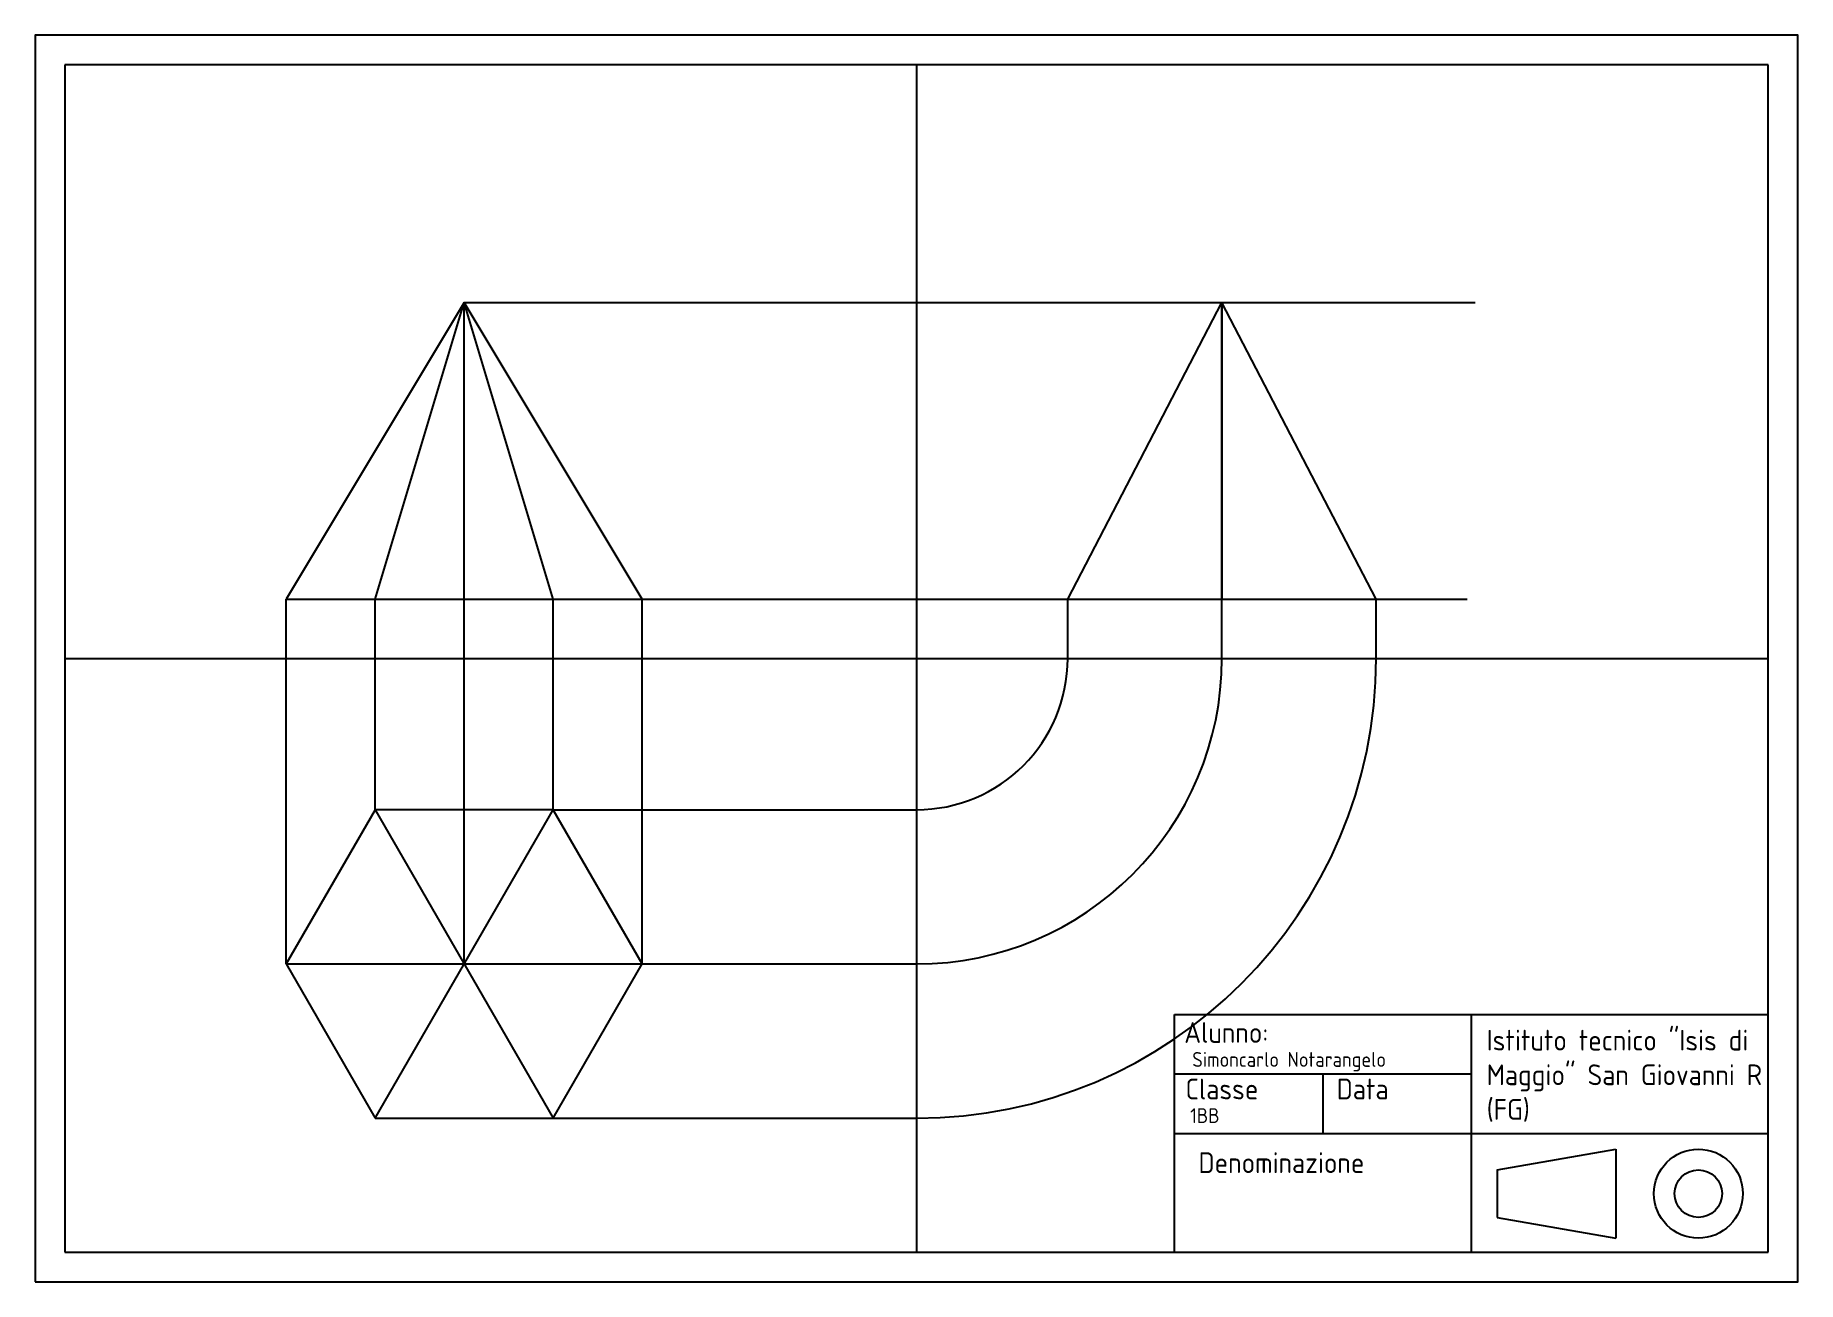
# Model space of a CAD drawing. Header units: millimetres. Extents: x 0 to 297, y 0 to 210.
import ezdxf

# ---------------------------------------------------------------- set-up
doc = ezdxf.new("R2010")
doc.units = ezdxf.units.MM
doc.layers.add('Costruzioni', color=6, linetype='Continuous')
doc.layers.add('Spigoli', color=7, linetype='Continuous')
doc.styles.get("Standard").update_dxf_attribs({"font": 'isocp.shx'})

msp = doc.modelspace()

# ---------------------------------------------------------------- linework, layer by layer
for p, q in [((292, 205), (5, 205)), ((5, 205), (5, 5)), ((292, 5), (292, 205)), ((192, 5), (192, 45)), ((192, 45), (292, 45)), ((242, 5), (242, 45)), ((192, 35), (242, 35)), ((217, 25), (217, 35)), ((192, 25), (292, 25)), ((5, 5), (292, 5))]:
    msp.add_line(p, q)
msp.add_lwpolyline([(0, 0), (297, 0), (297, 210), (0, 210)], close=True)
at = {"layer": 'Costruzioni'}
for p, q in [((148.5, 205), (148.5, 5)), ((72.29, 53.54), (72.29, 165)), ((72.29, 165), (242.65, 165)), ((199.96, 118.64), (199.96, 165)), ((199.96, 105), (199.96, 118.64)), ((42.29, 53.54), (42.29, 115)), ((57.29, 79.52), (57.29, 115)), ((87.29, 79.52), (87.29, 115)), ((102.29, 53.54), (102.29, 115)), ((102.29, 115), (241.3, 115)), ((173.98, 105), (173.98, 115)), ((173.98, 115), (199.96, 115)), ((225.94, 105), (225.94, 115)), ((5, 105), (292, 105)), ((87.29, 79.52), (148.5, 79.52)), ((102.29, 53.54), (148.5, 53.54)), ((87.29, 27.56), (148.5, 27.56))]:
    msp.add_line(p, q, dxfattribs=at)
for radius in [25.48, 51.46, 77.44]:
    msp.add_arc((148.5, 105), radius, 270, 0, dxfattribs=at)
at = {"layer": 'Spigoli'}
for p, q in [((72.29, 165), (42.29, 115)), ((57.29, 115), (72.29, 165)), ((102.29, 115), (72.29, 165)), ((87.29, 115), (72.29, 165)), ((173.98, 115), (199.96, 165)), ((225.94, 115), (199.96, 165)), ((199.96, 165), (199.96, 115)), ((42.29, 115), (102.29, 115)), ((173.98, 115), (225.94, 115)), ((57.29, 79.52), (87.29, 27.56)), ((57.29, 27.56), (87.29, 79.52)), ((42.29, 53.54), (102.29, 53.54)), ((246.35, 18.84), (266.35, 22.34)), ((266.35, 22.34), (266.35, 7.34)), ((246.35, 18.84), (246.35, 10.84)), ((246.35, 10.84), (266.35, 7.34))]:
    msp.add_line(p, q, dxfattribs=at)
msp.add_lwpolyline([(57.29, 27.56), (87.29, 27.56), (102.29, 53.54), (87.29, 79.52), (57.29, 79.52), (42.29, 53.54)], close=True, dxfattribs=at)
for radius in [7.5, 4]:
    msp.add_circle((280.25, 14.84), radius, dxfattribs=at)

# ---------------------------------------------------------------- texts
at = {"layer": 'Spigoli', "attachment_point": 1}
for s, insert, char_height, width in [('Alunno: ', (193.62, 43.74), 3.5, 44.951), ('Istituto tecnico "Isis di Maggio" San Giovanni R (FG)', (244.58, 42.45), 3.5, 47.2237), ('Simoncarlo Notarangelo', (194.97, 38.7), 2.5, 47.0298), ('Classe', (193.83, 34.22), 3.5, 19.8862), ('Data', (219.31, 34.22), 3.5, 19.8862), ('1BB', (194.62, 29.24), 2.5, 4.5025), ('Denominazione ', (196.02, 21.8), 3.5, 36.6361)]:
    msp.add_mtext(s, dxfattribs=dict(at, insert=insert, char_height=char_height, width=width))

doc.saveas('drawing.dxf')
